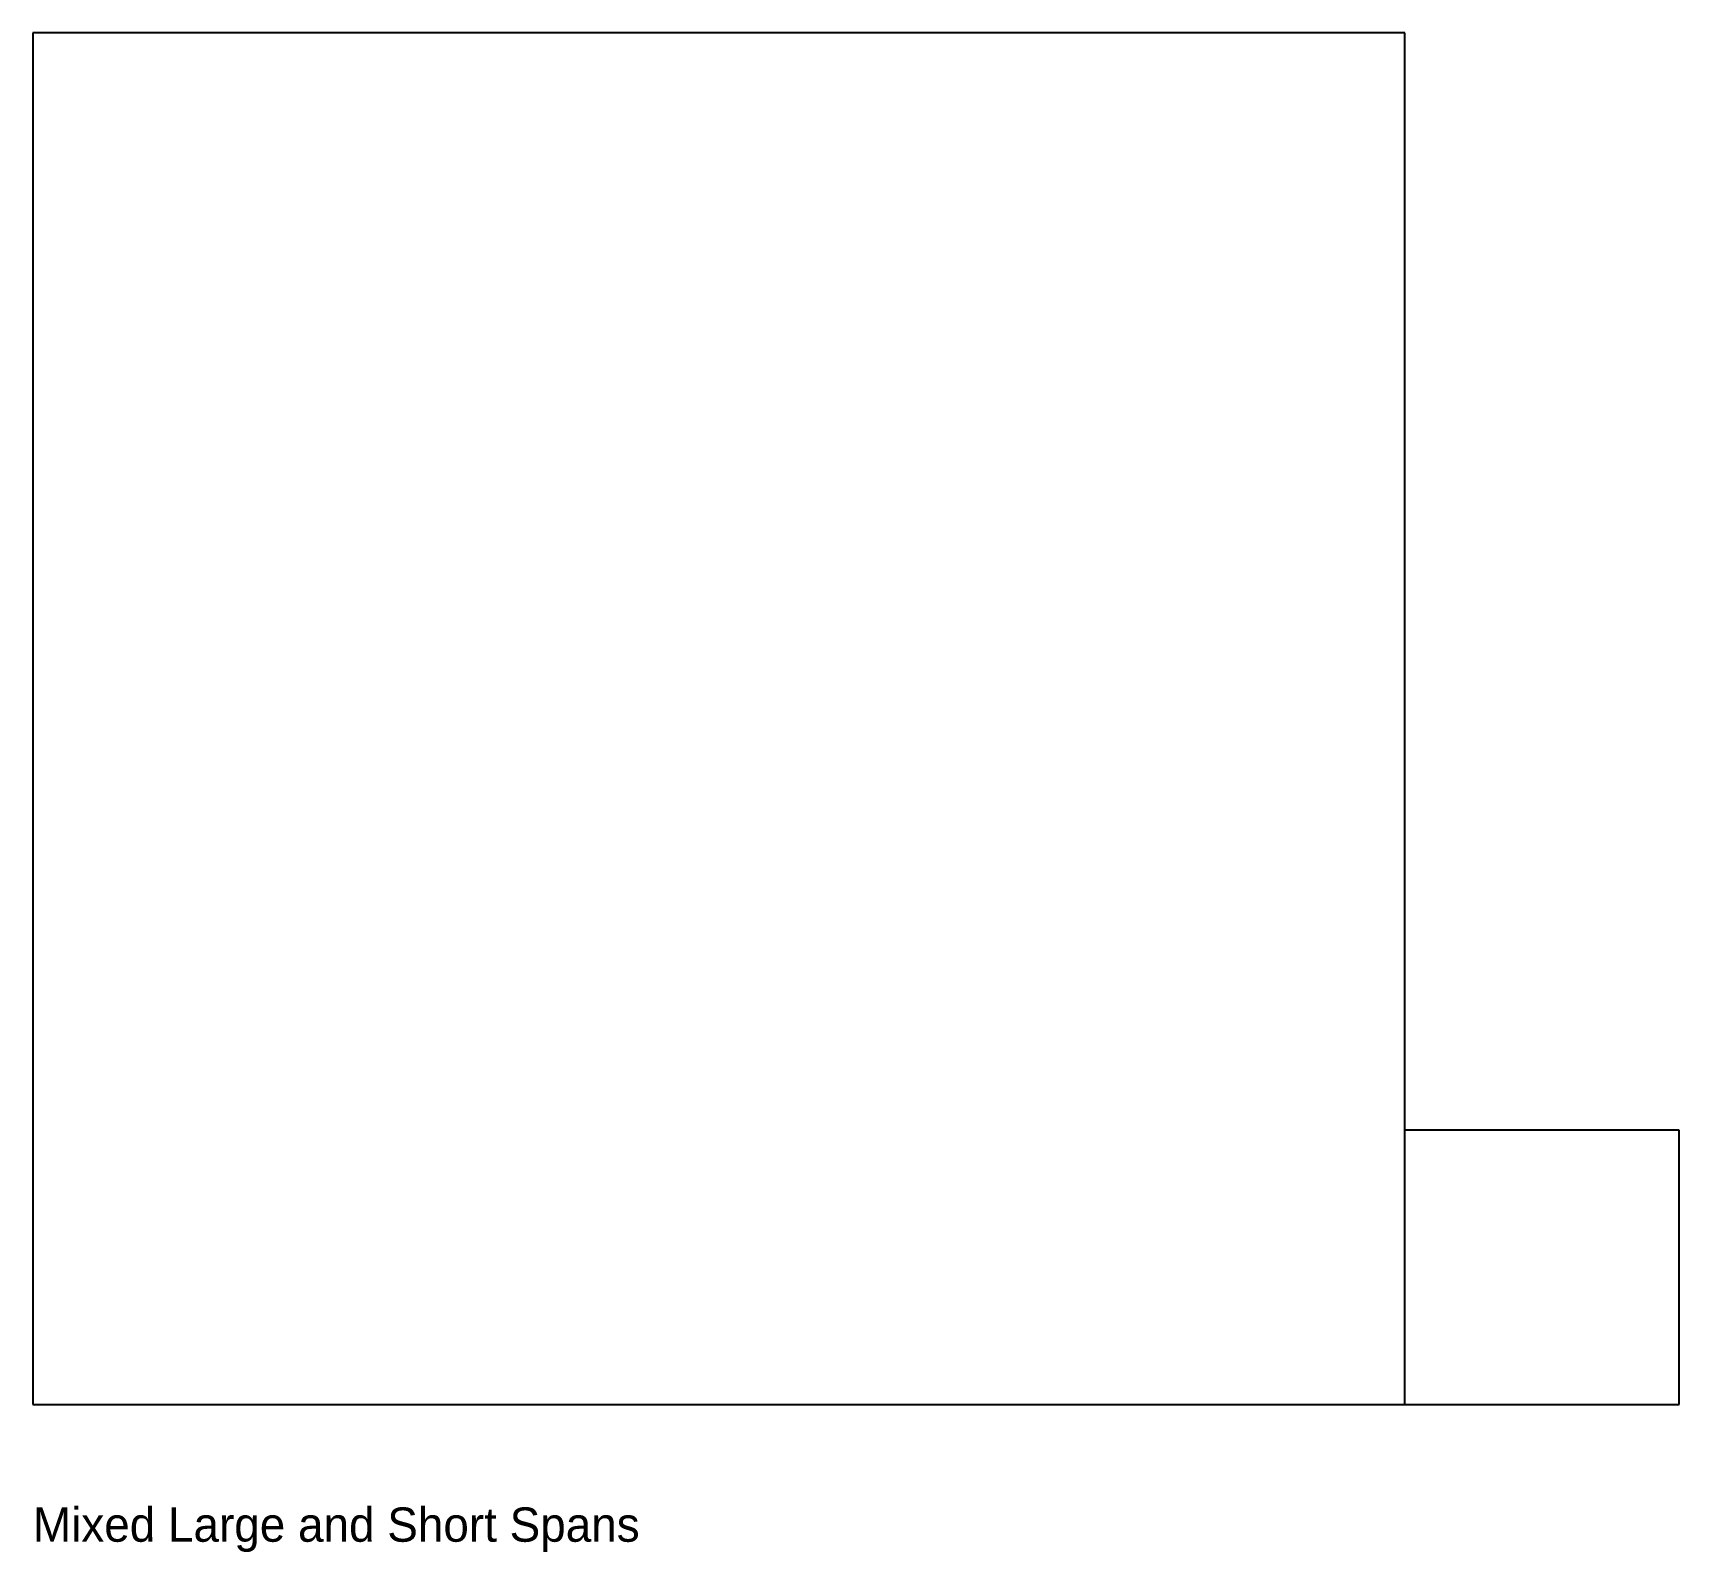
# Model space of a CAD drawing. Header units: metres. Extents: x 0 to 12000, y -1075 to 10000.
import ezdxf

# ---------------------------------------------------------------- set-up
doc = ezdxf.new("R2010")
doc.units = ezdxf.units.M
doc.layers.add('ANNOTATION', color=3, linetype='Continuous')
doc.layers.add('WALLS', color=7, linetype='Continuous')

msp = doc.modelspace()

# ---------------------------------------------------------------- linework, layer by layer
at = {"layer": 'WALLS'}
for p, q in [((10000, 10000), (0, 10000)), ((0, 10000), (0, 0)), ((10000, 0), (10000, 10000)), ((12000, 2000), (10000, 2000)), ((12000, 0), (12000, 2000)), ((0, 0), (10000, 0)), ((10000, 0), (12000, 0))]:
    msp.add_line(p, q, dxfattribs=at)

# ---------------------------------------------------------------- texts
at = {"layer": 'ANNOTATION'}
msp.add_text('Mixed Large and Short Spans', height=250, dxfattribs=at).set_placement((0, -1000))

doc.saveas('drawing.dxf')
